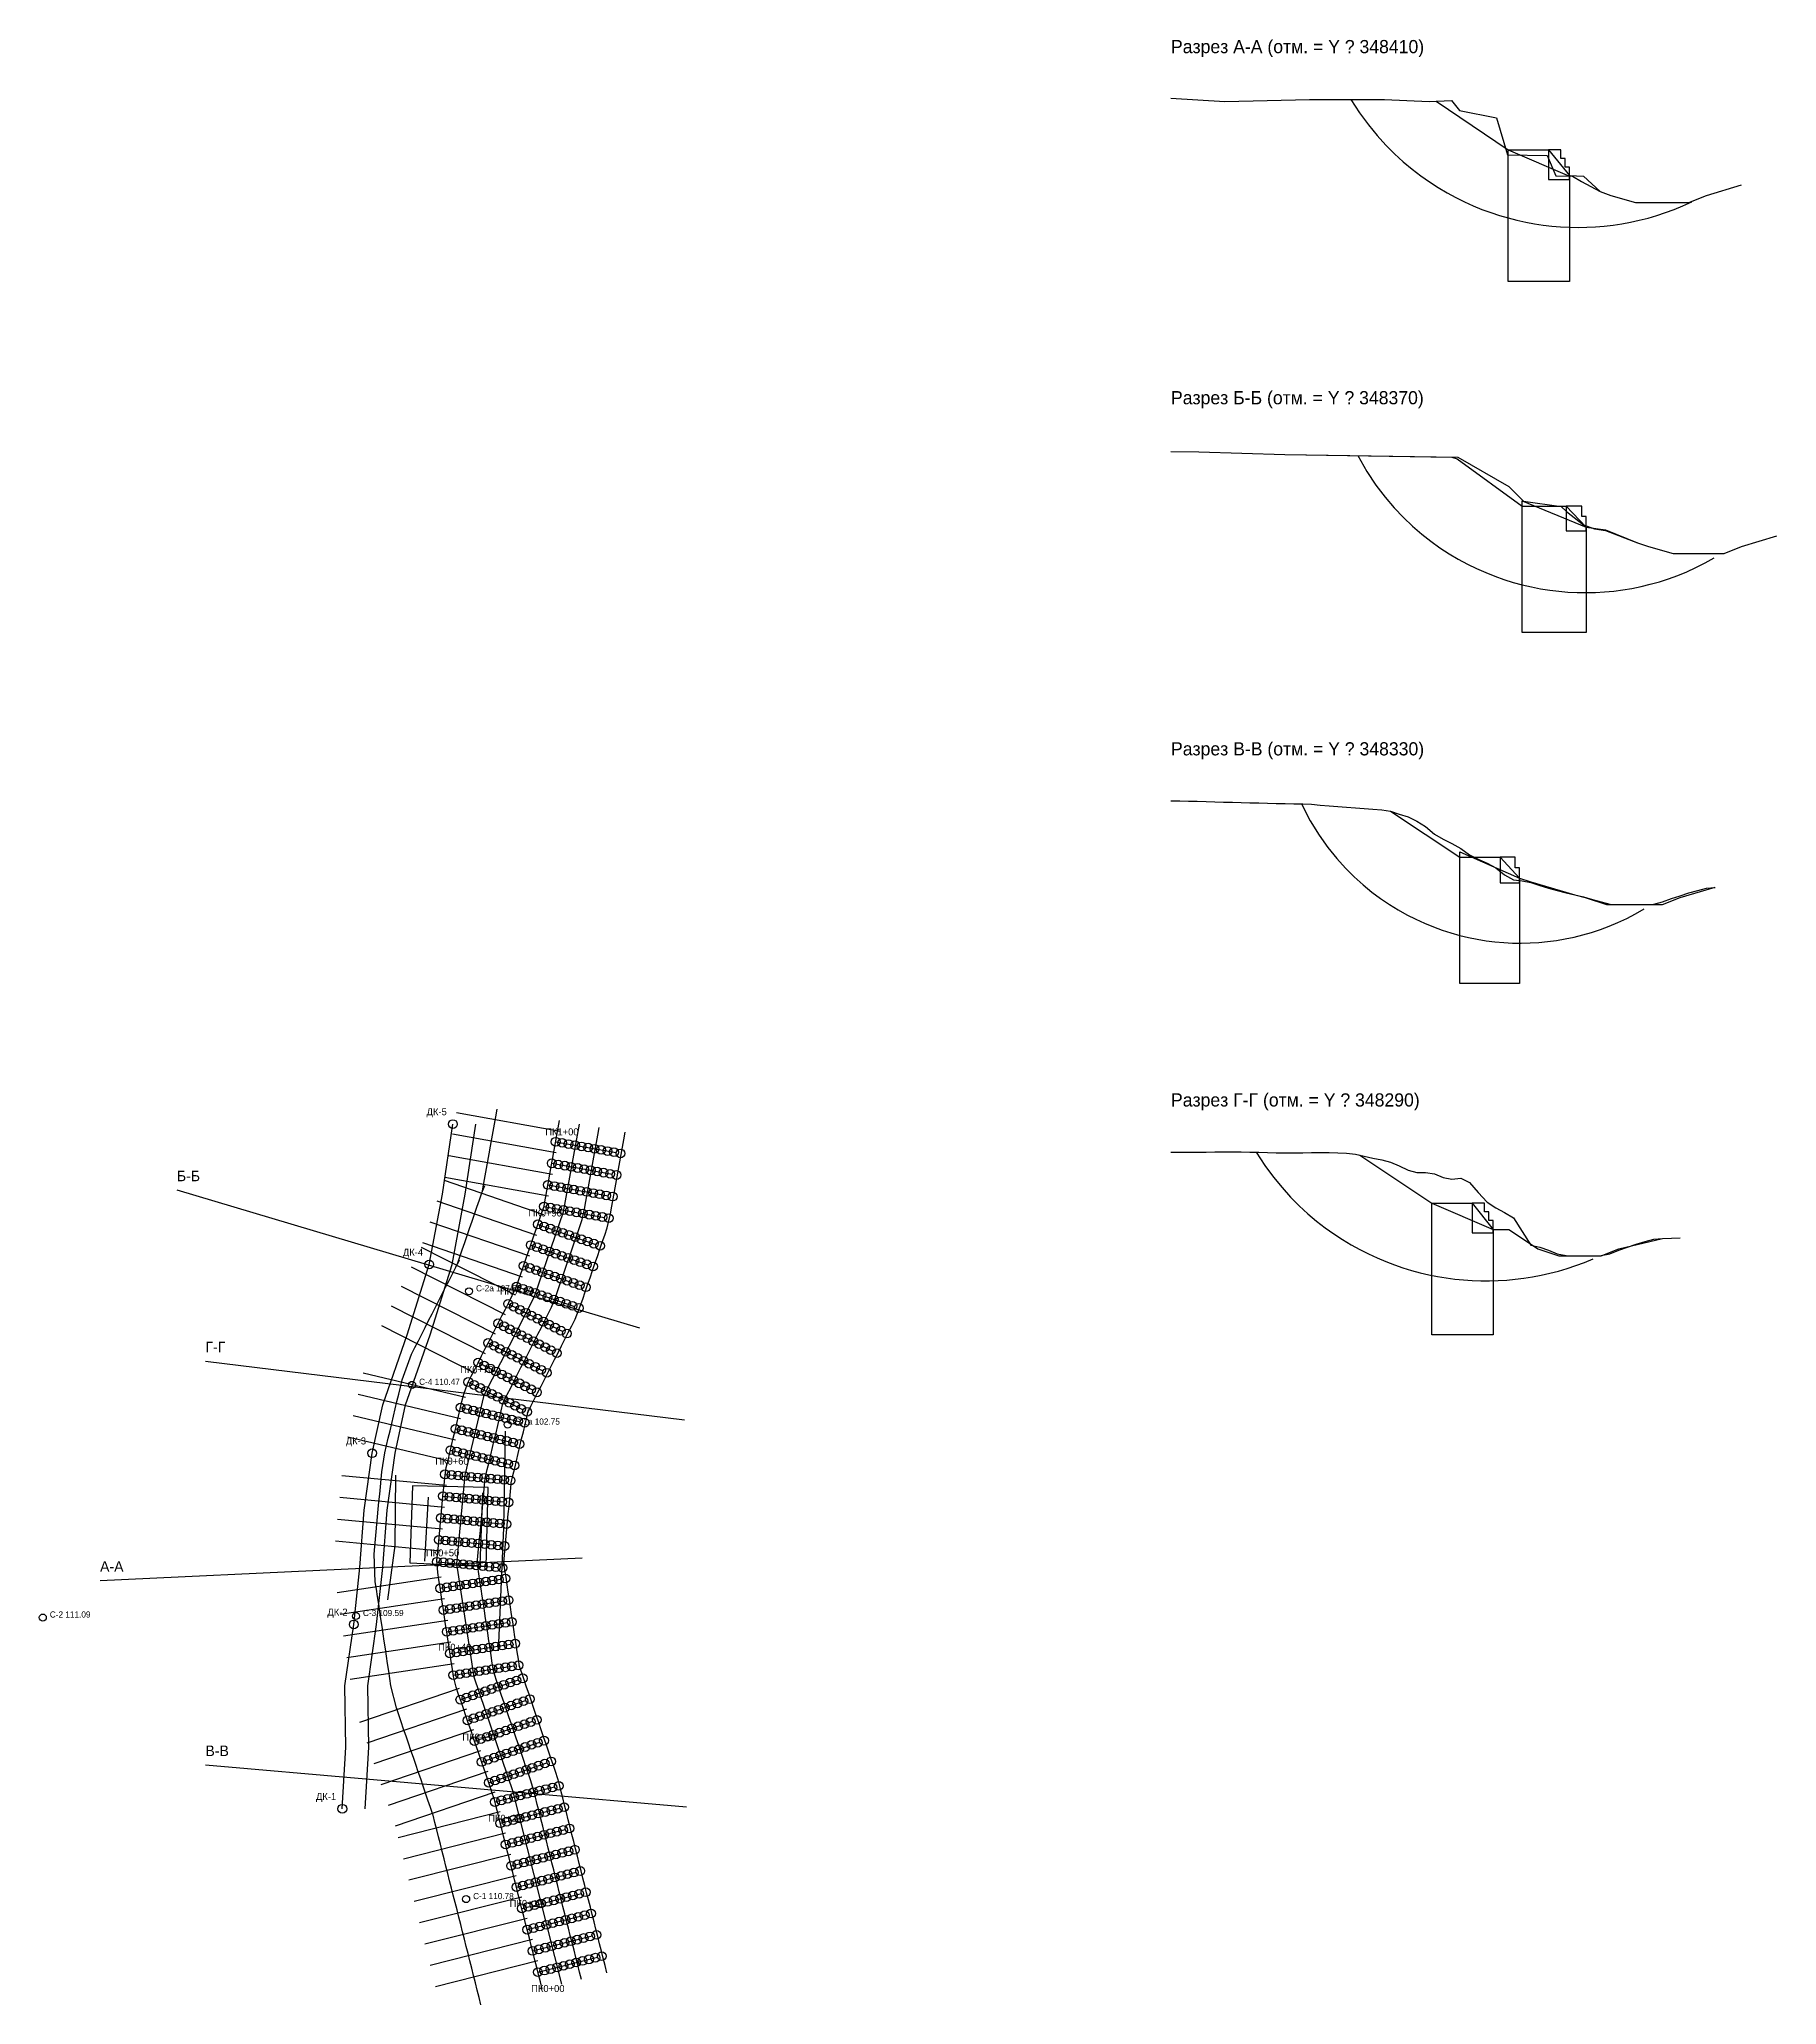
# Model space of a CAD drawing. Extents: x 4334121 to 4334319, y 348304 to 348528.
import ezdxf

# ---------------------------------------------------------------- set-up
doc = ezdxf.new("R2010")
doc.units = 0
for name, color, linetype in [('ИЗ_БЕРМА', 42, 'CONTINUOUS'), ('ИЗ_ГАБИОНЫ', 9, 'CONTINUOUS'), ('ИЗ_ГДС', 4, 'CONTINUOUS'), ('ИЗ_ГЦК_РЕБРА', 8, 'CONTINUOUS'), ('ИЗ_ДЕМОНТАЖ', 1, 'CONTINUOUS'), ('ИЗ_ДРЕНАЖ_Д1', 5, 'CONTINUOUS'), ('ИЗ_ЛОТОК', 150, 'CONTINUOUS'), ('ИЗ_ОСЬ_БЕРМЫ', 30, 'CONTINUOUS'), ('ИЗ_ОТКОС_СРЕЗКИ', 3, 'CONTINUOUS'), ('ИЗ_ПИКЕТАЖ', 7, 'CONTINUOUS'), ('ИЗ_РАЗРЕЗЫ', 1, 'CONTINUOUS'), ('ИЗ_СКВАЖИНЫ', 7, 'CONTINUOUS'), ('ПРОФИЛЬ_ГЦК', 8, 'CONTINUOUS'), ('ПРОФИЛЬ_ПРОЕКТ', 2, 'CONTINUOUS'), ('ПРОФИЛЬ_СКОЛЬЖЕНИЕ', 1, 'CONTINUOUS'), ('ПРОФИЛЬ_СУЩ', 7, 'CONTINUOUS'), ('ПРОФИЛЬ_ТЕКСТ', 7, 'CONTINUOUS')]:
    doc.layers.add(name, color=color, linetype=linetype)

msp = doc.modelspace()

# ---------------------------------------------------------------- linework, layer by layer
at = {"layer": 'ИЗ_БЕРМА'}
for points in [[(4334178.37, 348305.437), (4334178.16, 348306.268), (4334177.951, 348307.099), (4334177.741, 348307.93), (4334177.531, 348308.76), (4334177.322, 348309.591), (4334177.112, 348310.422), (4334176.903, 348311.253), (4334176.693, 348312.083), (4334176.483, 348312.914), (4334176.274, 348313.745), (4334176.064, 348314.576), (4334175.854, 348315.406), (4334175.645, 348316.237), (4334175.435, 348317.068), (4334175.226, 348317.899), (4334175.016, 348318.729), (4334174.806, 348319.56), (4334174.597, 348320.391), (4334174.387, 348321.222), (4334174.178, 348322.052), (4334173.968, 348322.883), (4334173.758, 348323.714), (4334173.549, 348324.545), (4334173.339, 348325.375), (4334173.129, 348326.206), (4334172.92, 348327.037), (4334172.723, 348327.675), (4334172.446, 348328.485), (4334172.169, 348329.296), (4334171.892, 348330.107), (4334171.615, 348330.918), (4334171.338, 348331.728), (4334171.061, 348332.539), (4334170.784, 348333.35), (4334170.507, 348334.161), (4334170.23, 348334.971), (4334169.953, 348335.782), (4334169.676, 348336.593), (4334169.398, 348337.404), (4334169.121, 348338.214), (4334168.844, 348339.025), (4334168.567, 348339.836), (4334168.264, 348341.065), (4334168.137, 348341.913), (4334168.009, 348342.76), (4334167.881, 348343.607), (4334167.754, 348344.454), (4334167.626, 348345.302), (4334167.499, 348346.149), (4334167.371, 348346.996), (4334167.244, 348347.843), (4334167.116, 348348.691), (4334166.988, 348349.538), (4334166.861, 348350.385), (4334166.733, 348351.232), (4334166.606, 348352.08), (4334166.478, 348352.927), (4334166.384, 348354.333), (4334166.464, 348355.186), (4334166.544, 348356.039), (4334166.624, 348356.892), (4334166.704, 348357.745), (4334166.784, 348358.598), (4334166.863, 348359.451), (4334166.943, 348360.304), (4334167.023, 348361.157), (4334167.103, 348362.01), (4334167.183, 348362.863), (4334167.263, 348363.716), (4334167.445, 348364.878), (4334167.643, 348365.712), (4334167.841, 348366.545), (4334168.039, 348367.379), (4334168.237, 348368.212), (4334168.435, 348369.046), (4334168.633, 348369.88), (4334168.831, 348370.713), (4334169.029, 348371.547), (4334169.227, 348372.38), (4334169.425, 348373.214), (4334169.905, 348374.523), (4334170.293, 348375.287), (4334170.681, 348376.051), (4334171.07, 348376.815), (4334171.458, 348377.579), (4334171.846, 348378.342), (4334172.234, 348379.106), (4334172.622, 348379.87), (4334173.011, 348380.634), (4334173.399, 348381.398), (4334173.787, 348382.161), (4334174.175, 348382.925), (4334174.564, 348383.689), (4334174.952, 348384.453), (4334175.34, 348385.216), (4334175.519, 348385.722), (4334175.798, 348386.532), (4334176.077, 348387.343), (4334176.356, 348388.153), (4334176.634, 348388.963), (4334176.913, 348389.773), (4334177.192, 348390.583), (4334177.471, 348391.393), (4334177.749, 348392.204), (4334178.028, 348393.014), (4334178.307, 348393.824), (4334178.586, 348394.634), (4334178.667, 348395.132), (4334178.819, 348395.975), (4334178.97, 348396.818), (4334179.122, 348397.662), (4334179.274, 348398.505), (4334179.426, 348399.348), (4334179.577, 348400.191), (4334179.729, 348401.034), (4334179.881, 348401.878), (4334180.033, 348402.721), (4334180.185, 348403.564), (4334180.336, 348404.407)], [(4334182.83, 348306.563), (4334182.62, 348307.393), (4334182.411, 348308.224), (4334182.201, 348309.055), (4334181.992, 348309.886), (4334181.782, 348310.716), (4334181.572, 348311.547), (4334181.363, 348312.378), (4334181.153, 348313.209), (4334180.944, 348314.039), (4334180.734, 348314.87), (4334180.524, 348315.701), (4334180.315, 348316.532), (4334180.105, 348317.363), (4334179.895, 348318.193), (4334179.686, 348319.024), (4334179.476, 348319.855), (4334179.267, 348320.686), (4334179.057, 348321.516), (4334178.847, 348322.347), (4334178.638, 348323.178), (4334178.428, 348324.009), (4334178.219, 348324.839), (4334178.009, 348325.67), (4334177.799, 348326.501), (4334177.59, 348327.332), (4334177.38, 348328.162), (4334177.076, 348329.162), (4334176.799, 348329.973), (4334176.522, 348330.784), (4334176.245, 348331.594), (4334175.968, 348332.405), (4334175.691, 348333.216), (4334175.414, 348334.027), (4334175.137, 348334.837), (4334174.86, 348335.648), (4334174.583, 348336.459), (4334174.305, 348337.27), (4334174.028, 348338.08), (4334173.751, 348338.891), (4334173.474, 348339.702), (4334173.197, 348340.513), (4334172.92, 348341.323), (4334172.813, 348341.75), (4334172.685, 348342.598), (4334172.558, 348343.445), (4334172.43, 348344.292), (4334172.303, 348345.139), (4334172.175, 348345.987), (4334172.047, 348346.834), (4334171.92, 348347.681), (4334171.792, 348348.528), (4334171.665, 348349.376), (4334171.537, 348350.223), (4334171.409, 348351.07), (4334171.282, 348351.917), (4334171.154, 348352.765), (4334171.027, 348353.612), (4334170.964, 348353.903), (4334171.044, 348354.756), (4334171.124, 348355.609), (4334171.203, 348356.462), (4334171.283, 348357.315), (4334171.363, 348358.169), (4334171.443, 348359.022), (4334171.523, 348359.875), (4334171.603, 348360.728), (4334171.683, 348361.581), (4334171.763, 348362.434), (4334171.843, 348363.287), (4334171.92, 348363.815), (4334172.118, 348364.649), (4334172.316, 348365.482), (4334172.514, 348366.316), (4334172.712, 348367.149), (4334172.91, 348367.983), (4334173.108, 348368.817), (4334173.306, 348369.65), (4334173.504, 348370.484), (4334173.702, 348371.317), (4334173.9, 348372.151), (4334174.006, 348372.439), (4334174.394, 348373.203), (4334174.782, 348373.967), (4334175.17, 348374.73), (4334175.558, 348375.494), (4334175.947, 348376.258), (4334176.335, 348377.022), (4334176.723, 348377.786), (4334177.111, 348378.549), (4334177.5, 348379.313), (4334177.888, 348380.077), (4334178.276, 348380.841), (4334178.664, 348381.605), (4334179.052, 348382.368), (4334179.441, 348383.132), (4334179.869, 348384.226), (4334180.148, 348385.036), (4334180.426, 348385.846), (4334180.705, 348386.656), (4334180.984, 348387.466), (4334181.263, 348388.276), (4334181.542, 348389.087), (4334181.82, 348389.897), (4334182.099, 348390.707), (4334182.378, 348391.517), (4334182.657, 348392.327), (4334182.936, 348393.137), (4334183.194, 348394.317), (4334183.346, 348395.16), (4334183.498, 348396.003), (4334183.649, 348396.847), (4334183.801, 348397.69), (4334183.953, 348398.533), (4334184.105, 348399.376), (4334184.256, 348400.22), (4334184.408, 348401.063), (4334184.56, 348401.906), (4334184.712, 348402.749), (4334184.864, 348403.593)]]:
    msp.add_lwpolyline(points, dxfattribs=at)
at = {"layer": 'ИЗ_ГАБИОНЫ'}
for points in [[(4334293, 348511.6), (4334295.4, 348511.6), (4334295.4, 348513), (4334294.9, 348513), (4334294.9, 348514), (4334294.4, 348514), (4334294.4, 348515), (4334293, 348515)], [(4334295, 348471.6), (4334297.3, 348471.6), (4334297.3, 348473.2), (4334296.8, 348473.2), (4334296.8, 348474.4), (4334295, 348474.4)], [(4334287.5, 348431.5), (4334289.7, 348431.5), (4334289.7, 348433.2), (4334289.2, 348433.2), (4334289.2, 348434.4), (4334287.5, 348434.4)], [(4334284.3, 348391.6), (4334286.7, 348391.6), (4334286.7, 348393), (4334286.2, 348393), (4334286.2, 348394), (4334285.7, 348394), (4334285.7, 348395), (4334284.3, 348395)]]:
    msp.add_lwpolyline(points, close=True, dxfattribs=at)
msp.add_lwpolyline([(4334185.739, 348307.297), (4334185.529, 348308.127), (4334185.32, 348308.958), (4334185.11, 348309.789), (4334184.9, 348310.62), (4334184.691, 348311.45), (4334184.481, 348312.281), (4334184.272, 348313.112), (4334184.062, 348313.943), (4334183.852, 348314.773), (4334183.643, 348315.604), (4334183.433, 348316.435), (4334183.224, 348317.266), (4334183.014, 348318.096), (4334182.804, 348318.927), (4334182.595, 348319.758), (4334182.385, 348320.589), (4334182.175, 348321.419), (4334181.966, 348322.25), (4334181.756, 348323.081), (4334181.547, 348323.912), (4334181.337, 348324.743), (4334181.127, 348325.573), (4334180.918, 348326.404), (4334180.708, 348327.235), (4334180.499, 348328.066), (4334180.289, 348328.896), (4334179.915, 348330.132), (4334179.638, 348330.943), (4334179.361, 348331.754), (4334179.084, 348332.565), (4334178.807, 348333.375), (4334178.53, 348334.186), (4334178.253, 348334.997), (4334177.976, 348335.808), (4334177.698, 348336.618), (4334177.421, 348337.429), (4334177.144, 348338.24), (4334176.867, 348339.051), (4334176.59, 348339.861), (4334176.313, 348340.672), (4334176.036, 348341.483), (4334175.759, 348342.294), (4334175.779, 348342.197), (4334175.652, 348343.044), (4334175.524, 348343.892), (4334175.397, 348344.739), (4334175.269, 348345.586), (4334175.142, 348346.433), (4334175.014, 348347.281), (4334174.886, 348348.128), (4334174.759, 348348.975), (4334174.631, 348349.822), (4334174.504, 348350.67), (4334174.376, 348351.517), (4334174.248, 348352.364), (4334174.121, 348353.211), (4334173.993, 348354.059), (4334173.95, 348353.623), (4334174.03, 348354.476), (4334174.11, 348355.329), (4334174.19, 348356.182), (4334174.27, 348357.035), (4334174.35, 348357.889), (4334174.43, 348358.742), (4334174.51, 348359.595), (4334174.59, 348360.448), (4334174.67, 348361.301), (4334174.75, 348362.154), (4334174.83, 348363.007), (4334174.839, 348363.122), (4334175.037, 348363.955), (4334175.235, 348364.789), (4334175.433, 348365.623), (4334175.631, 348366.456), (4334175.829, 348367.29), (4334176.027, 348368.123), (4334176.225, 348368.957), (4334176.423, 348369.791), (4334176.621, 348370.624), (4334176.819, 348371.458), (4334176.68, 348371.08), (4334177.068, 348371.844), (4334177.456, 348372.607), (4334177.845, 348373.371), (4334178.233, 348374.135), (4334178.621, 348374.899), (4334179.009, 348375.663), (4334179.397, 348376.426), (4334179.786, 348377.19), (4334180.174, 348377.954), (4334180.562, 348378.718), (4334180.95, 348379.481), (4334181.339, 348380.245), (4334181.727, 348381.009), (4334182.115, 348381.773), (4334182.706, 348383.249), (4334182.984, 348384.06), (4334183.263, 348384.87), (4334183.542, 348385.68), (4334183.821, 348386.49), (4334184.1, 348387.3), (4334184.378, 348388.11), (4334184.657, 348388.921), (4334184.936, 348389.731), (4334185.215, 348390.541), (4334185.493, 348391.351), (4334185.772, 348392.161), (4334186.147, 348393.785), (4334186.298, 348394.629), (4334186.45, 348395.472), (4334186.602, 348396.315), (4334186.754, 348397.158), (4334186.905, 348398.002), (4334187.057, 348398.845), (4334187.209, 348399.688), (4334187.361, 348400.531), (4334187.513, 348401.375), (4334187.664, 348402.218), (4334187.816, 348403.061)], dxfattribs=at)
at = {"layer": 'ИЗ_ГДС'}
for p, q in [((4334180.418, 348403.165), (4334168.607, 348405.291)), ((4334179.975, 348400.705), (4334168.165, 348402.831)), ((4334179.532, 348398.244), (4334167.722, 348400.37)), ((4334178.568, 348393.66), (4334167.221, 348397.565)), ((4334179.089, 348395.784), (4334167.279, 348397.91)), ((4334177.755, 348391.296), (4334166.408, 348395.201)), ((4334176.941, 348388.932), (4334165.594, 348392.837)), ((4334175.315, 348384.505), (4334164.618, 348389.943)), ((4334176.128, 348386.568), (4334164.781, 348390.473)), ((4334174.182, 348382.277), (4334163.485, 348387.714)), ((4334173.049, 348380.048), (4334162.352, 348385.485)), ((4334171.917, 348377.819), (4334161.219, 348383.257)), ((4334170.784, 348375.591), (4334160.086, 348381.028)), ((4334169.649, 348372.859), (4334157.973, 348375.632)), ((4334169.071, 348370.427), (4334157.396, 348373.2)), ((4334168.493, 348367.995), (4334156.818, 348370.768)), ((4334167.915, 348365.562), (4334156.24, 348368.335)), ((4334167.481, 348362.823), (4334155.533, 348363.943)), ((4334167.248, 348360.334), (4334155.3, 348361.454)), ((4334167.014, 348357.845), (4334155.067, 348358.965)), ((4334166.781, 348355.356), (4334154.833, 348356.476)), ((4334166.862, 348352.391), (4334154.996, 348350.604)), ((4334167.234, 348349.919), (4334155.368, 348348.132)), ((4334167.607, 348347.447), (4334155.74, 348345.66)), ((4334167.979, 348344.975), (4334156.113, 348343.188)), ((4334168.351, 348342.502), (4334156.485, 348340.715)), ((4334168.927, 348339.71), (4334157.572, 348335.83)), ((4334169.736, 348337.345), (4334158.381, 348333.464)), ((4334170.544, 348334.979), (4334159.189, 348331.098)), ((4334171.353, 348332.613), (4334159.997, 348328.733)), ((4334172.161, 348330.248), (4334160.806, 348326.367)), ((4334172.97, 348327.882), (4334161.614, 348324.001)), ((4334173.584, 348325.63), (4334161.949, 348322.694)), ((4334174.196, 348323.206), (4334162.561, 348320.27)), ((4334174.807, 348320.782), (4334163.172, 348317.846)), ((4334175.419, 348318.358), (4334163.784, 348315.422)), ((4334176.031, 348315.934), (4334164.395, 348312.998)), ((4334176.642, 348313.51), (4334165.007, 348310.574)), ((4334177.254, 348311.086), (4334165.619, 348308.15)), ((4334177.866, 348308.662), (4334166.23, 348305.726))]:
    msp.add_line(p, q, dxfattribs=at)
at = {"layer": 'ИЗ_ГЦК_РЕБРА'}
for p, q in [((4334179.901, 348401.988), (4334186.79, 348400.748)), ((4334179.458, 348399.528), (4334186.347, 348398.288)), ((4334179.015, 348397.067), (4334185.904, 348395.827)), ((4334178.572, 348394.607), (4334185.462, 348393.367)), ((4334177.878, 348392.576), (4334184.497, 348390.298)), ((4334177.064, 348390.212), (4334183.683, 348387.934)), ((4334176.251, 348387.848), (4334182.87, 348385.57)), ((4334175.437, 348385.484), (4334182.056, 348383.206)), ((4334174.481, 348383.527), (4334180.721, 348380.355)), ((4334173.348, 348381.298), (4334179.589, 348378.127)), ((4334172.216, 348379.07), (4334178.456, 348375.898)), ((4334171.083, 348376.841), (4334177.323, 348373.669)), ((4334169.95, 348374.612), (4334176.19, 348371.441)), ((4334169.068, 348371.712), (4334175.878, 348370.095)), ((4334168.49, 348369.28), (4334175.301, 348367.662)), ((4334167.912, 348366.848), (4334174.723, 348365.23)), ((4334167.299, 348364.096), (4334174.268, 348363.443)), ((4334167.066, 348361.607), (4334174.035, 348360.953)), ((4334166.832, 348359.118), (4334173.802, 348358.464)), ((4334166.599, 348356.629), (4334173.568, 348355.975)), ((4334166.366, 348354.14), (4334173.335, 348353.486)), ((4334166.752, 348351.11), (4334173.674, 348352.153)), ((4334167.124, 348348.638), (4334174.046, 348349.68)), ((4334167.496, 348346.166), (4334174.418, 348347.208)), ((4334167.868, 348343.694), (4334174.79, 348344.736)), ((4334168.241, 348341.222), (4334175.163, 348342.264)), ((4334169.048, 348338.43), (4334175.671, 348340.694)), ((4334169.856, 348336.065), (4334176.48, 348338.328)), ((4334170.665, 348333.699), (4334177.288, 348335.963)), ((4334171.473, 348331.333), (4334178.097, 348333.597)), ((4334172.282, 348328.968), (4334178.905, 348331.232)), ((4334172.988, 348326.769), (4334179.775, 348328.481)), ((4334173.599, 348324.345), (4334180.386, 348326.057)), ((4334174.211, 348321.921), (4334180.998, 348323.633)), ((4334174.822, 348319.497), (4334181.61, 348321.209)), ((4334175.434, 348317.073), (4334182.221, 348318.785)), ((4334176.046, 348314.649), (4334182.833, 348316.361)), ((4334176.657, 348312.225), (4334183.445, 348313.937)), ((4334177.269, 348309.801), (4334184.056, 348311.513)), ((4334177.881, 348307.377), (4334184.668, 348309.089))]:
    msp.add_line(p, q, dxfattribs=at)
for centre in [(4334179.901, 348401.988), (4334180.639, 348401.855), (4334181.377, 348401.722), (4334182.115, 348401.589), (4334182.853, 348401.457), (4334183.592, 348401.324), (4334184.33, 348401.191), (4334185.068, 348401.058), (4334185.806, 348400.925), (4334186.544, 348400.792), (4334187.282, 348400.659), (4334179.458, 348399.528), (4334180.196, 348399.395), (4334180.934, 348399.262), (4334181.672, 348399.129), (4334182.411, 348398.996), (4334183.149, 348398.863), (4334183.887, 348398.73), (4334184.625, 348398.598), (4334185.363, 348398.465), (4334179.015, 348397.067), (4334179.753, 348396.934), (4334180.491, 348396.801), (4334181.23, 348396.669), (4334181.968, 348396.536), (4334182.706, 348396.403), (4334183.444, 348396.27), (4334184.182, 348396.137), (4334186.101, 348398.332), (4334186.839, 348398.199), (4334178.572, 348394.607), (4334179.31, 348394.474), (4334180.049, 348394.341), (4334180.787, 348394.208), (4334181.525, 348394.075), (4334182.263, 348393.942), (4334184.92, 348396.004), (4334185.658, 348395.871), (4334186.396, 348395.738), (4334177.878, 348392.576), (4334178.587, 348392.332), (4334179.296, 348392.088), (4334180.005, 348391.844), (4334183.001, 348393.809), (4334183.739, 348393.677), (4334184.477, 348393.544), (4334185.215, 348393.411), (4334185.954, 348393.278), (4334177.064, 348390.212), (4334177.773, 348389.968), (4334178.482, 348389.724), (4334179.192, 348389.48), (4334180.714, 348391.6), (4334181.423, 348391.356), (4334182.133, 348391.112), (4334182.842, 348390.868), (4334183.551, 348390.624), (4334184.26, 348390.379), (4334184.969, 348390.135), (4334176.251, 348387.848), (4334176.96, 348387.604), (4334177.669, 348387.36), (4334179.901, 348389.236), (4334180.61, 348388.992), (4334181.319, 348388.748), (4334182.028, 348388.504), (4334182.738, 348388.26), (4334183.447, 348388.016), (4334184.156, 348387.771), (4334175.437, 348385.484), (4334176.146, 348385.24), (4334176.856, 348384.996), (4334178.378, 348387.116), (4334179.087, 348386.872), (4334179.797, 348386.628), (4334180.506, 348386.384), (4334181.215, 348386.14), (4334181.924, 348385.896), (4334182.633, 348385.652), (4334183.342, 348385.408), (4334174.481, 348383.527), (4334175.15, 348383.187), (4334175.818, 348382.847), (4334177.565, 348384.752), (4334178.274, 348384.508), (4334178.983, 348384.264), (4334179.692, 348384.02), (4334180.401, 348383.776), (4334181.111, 348383.532), (4334181.82, 348383.288), (4334182.529, 348383.044), (4334173.348, 348381.298), (4334174.017, 348380.958), (4334174.686, 348380.619), (4334176.487, 348382.507), (4334177.156, 348382.168), (4334177.824, 348381.828), (4334178.493, 348381.488), (4334179.161, 348381.148), (4334179.83, 348380.808), (4334180.499, 348380.468), (4334172.216, 348379.07), (4334172.884, 348378.73), (4334173.553, 348378.39), (4334175.354, 348380.279), (4334176.023, 348379.939), (4334176.691, 348379.599), (4334177.36, 348379.259), (4334178.029, 348378.919), (4334178.697, 348378.58), (4334179.366, 348378.24), (4334181.167, 348380.129), (4334171.083, 348376.841), (4334171.751, 348376.501), (4334172.42, 348376.161), (4334174.221, 348378.05), (4334174.89, 348377.71), (4334175.559, 348377.371), (4334176.227, 348377.031), (4334176.896, 348376.691), (4334177.564, 348376.351), (4334178.233, 348376.011), (4334180.034, 348377.9), (4334169.95, 348374.612), (4334170.619, 348374.273), (4334171.287, 348373.933), (4334173.089, 348375.822), (4334173.757, 348375.482), (4334174.426, 348375.142), (4334175.094, 348374.802), (4334175.763, 348374.462), (4334176.432, 348374.122), (4334177.1, 348373.783), (4334178.902, 348375.671), (4334169.068, 348371.712), (4334169.798, 348371.539), (4334171.956, 348373.593), (4334172.624, 348373.253), (4334173.293, 348372.913), (4334173.962, 348372.573), (4334174.63, 348372.234), (4334175.299, 348371.894), (4334175.967, 348371.554), (4334177.769, 348373.443), (4334168.49, 348369.28), (4334170.527, 348371.366), (4334171.257, 348371.192), (4334171.987, 348371.019), (4334172.716, 348370.846), (4334173.446, 348370.672), (4334174.176, 348370.499), (4334174.905, 348370.326), (4334175.635, 348370.153), (4334176.365, 348369.979), (4334176.636, 348371.214), (4334169.22, 348369.107), (4334169.95, 348368.933), (4334170.679, 348368.76), (4334171.409, 348368.587), (4334172.139, 348368.413), (4334172.868, 348368.24), (4334173.598, 348368.067), (4334174.328, 348367.894), (4334175.057, 348367.72), (4334175.787, 348367.547), (4334167.912, 348366.848), (4334168.642, 348366.674), (4334169.372, 348366.501), (4334170.102, 348366.328), (4334170.831, 348366.154), (4334171.561, 348365.981), (4334172.291, 348365.808), (4334173.02, 348365.635), (4334173.75, 348365.461), (4334174.48, 348365.288), (4334175.209, 348365.115), (4334167.299, 348364.096), (4334168.046, 348364.026), (4334168.792, 348363.956), (4334169.539, 348363.886), (4334170.286, 348363.816), (4334171.033, 348363.746), (4334171.779, 348363.676), (4334172.526, 348363.606), (4334173.273, 348363.536), (4334174.019, 348363.466), (4334174.766, 348363.396), (4334167.066, 348361.607), (4334167.812, 348361.537), (4334168.559, 348361.467), (4334169.306, 348361.397), (4334170.052, 348361.327), (4334170.799, 348361.257), (4334171.546, 348361.187), (4334172.293, 348361.117), (4334173.039, 348361.047), (4334173.786, 348360.977), (4334174.533, 348360.907), (4334166.832, 348359.118), (4334167.579, 348359.048), (4334168.326, 348358.978), (4334169.072, 348358.908), (4334169.819, 348358.838), (4334170.566, 348358.768), (4334171.313, 348358.698), (4334172.059, 348358.628), (4334172.806, 348358.558), (4334173.553, 348358.488), (4334174.299, 348358.418), (4334166.599, 348356.629), (4334167.346, 348356.559), (4334168.092, 348356.489), (4334168.839, 348356.419), (4334169.586, 348356.349), (4334170.333, 348356.279), (4334171.079, 348356.209), (4334171.826, 348356.139), (4334172.573, 348356.069), (4334173.319, 348355.999), (4334174.066, 348355.929), (4334166.366, 348354.14), (4334167.112, 348354.07), (4334167.859, 348354), (4334168.606, 348353.93), (4334169.352, 348353.86), (4334170.099, 348353.79), (4334170.846, 348353.72), (4334171.593, 348353.65), (4334172.339, 348353.58), (4334168.977, 348351.445), (4334169.718, 348351.557), (4334170.46, 348351.669), (4334171.201, 348351.78), (4334171.943, 348351.892), (4334172.685, 348352.004), (4334173.086, 348353.51), (4334173.426, 348352.115), (4334173.833, 348353.44), (4334174.168, 348352.227), (4334166.752, 348351.11), (4334167.493, 348351.222), (4334168.235, 348351.334), (4334170.832, 348349.196), (4334171.574, 348349.308), (4334172.315, 348349.42), (4334173.057, 348349.532), (4334173.799, 348349.643), (4334174.54, 348349.755), (4334167.124, 348348.638), (4334167.866, 348348.75), (4334168.607, 348348.861), (4334169.349, 348348.973), (4334170.09, 348349.085), (4334172.688, 348346.948), (4334173.429, 348347.059), (4334174.171, 348347.171), (4334174.913, 348347.283), (4334167.496, 348346.166), (4334168.238, 348346.278), (4334168.979, 348346.389), (4334169.721, 348346.501), (4334170.463, 348346.613), (4334171.204, 348346.724), (4334171.946, 348346.836), (4334174.543, 348344.699), (4334175.285, 348344.811), (4334167.868, 348343.694), (4334168.61, 348343.805), (4334169.352, 348343.917), (4334170.093, 348344.029), (4334170.835, 348344.141), (4334171.577, 348344.252), (4334172.318, 348344.364), (4334173.06, 348344.476), (4334173.802, 348344.587), (4334168.241, 348341.222), (4334168.982, 348341.333), (4334169.724, 348341.445), (4334170.466, 348341.557), (4334171.207, 348341.668), (4334171.949, 348341.78), (4334172.691, 348341.892), (4334173.432, 348342.003), (4334174.174, 348342.115), (4334174.725, 348340.371), (4334174.915, 348342.227), (4334175.435, 348340.613), (4334175.657, 348342.338), (4334176.145, 348340.856), (4334169.048, 348338.43), (4334169.757, 348338.673), (4334170.467, 348338.915), (4334171.177, 348339.158), (4334171.886, 348339.401), (4334172.596, 348339.643), (4334173.306, 348339.886), (4334174.015, 348340.128), (4334175.534, 348338.005), (4334176.243, 348338.248), (4334176.953, 348338.49), (4334169.856, 348336.065), (4334170.566, 348336.307), (4334171.275, 348336.55), (4334171.985, 348336.792), (4334172.695, 348337.035), (4334173.405, 348337.277), (4334174.114, 348337.52), (4334174.824, 348337.763), (4334177.052, 348335.882), (4334177.762, 348336.125), (4334170.665, 348333.699), (4334171.374, 348333.942), (4334172.084, 348334.184), (4334172.794, 348334.427), (4334173.503, 348334.669), (4334174.213, 348334.912), (4334174.923, 348335.154), (4334175.632, 348335.397), (4334176.342, 348335.639), (4334177.86, 348333.516), (4334178.57, 348333.759), (4334171.473, 348331.333), (4334172.183, 348331.576), (4334172.892, 348331.819), (4334173.602, 348332.061), (4334174.312, 348332.304), (4334175.022, 348332.546), (4334175.731, 348332.789), (4334176.441, 348333.031), (4334177.151, 348333.274), (4334179.378, 348331.393), (4334172.282, 348328.968), (4334172.991, 348329.21), (4334173.701, 348329.453), (4334174.411, 348329.695), (4334175.12, 348329.938), (4334175.83, 348330.18), (4334176.54, 348330.423), (4334177.249, 348330.666), (4334177.959, 348330.908), (4334178.669, 348331.151), (4334172.988, 348326.769), (4334173.715, 348326.952), (4334174.442, 348327.136), (4334175.169, 348327.319), (4334175.896, 348327.503), (4334176.624, 348327.686), (4334177.351, 348327.87), (4334178.078, 348328.053), (4334178.805, 348328.237), (4334179.532, 348328.42), (4334180.26, 348328.604), (4334174.326, 348324.528), (4334175.054, 348324.712), (4334175.781, 348324.895), (4334176.508, 348325.079), (4334177.235, 348325.262), (4334177.962, 348325.446), (4334178.69, 348325.629), (4334179.417, 348325.813), (4334180.144, 348325.996), (4334180.871, 348326.18), (4334173.599, 348324.345), (4334175.665, 348322.288), (4334176.392, 348322.471), (4334177.12, 348322.655), (4334177.847, 348322.838), (4334178.574, 348323.022), (4334179.301, 348323.205), (4334180.028, 348323.389), (4334180.756, 348323.572), (4334181.483, 348323.756), (4334174.211, 348321.921), (4334174.938, 348322.104), (4334177.004, 348320.047), (4334177.731, 348320.231), (4334178.458, 348320.414), (4334179.186, 348320.598), (4334179.913, 348320.781), (4334180.64, 348320.965), (4334181.367, 348321.148), (4334182.094, 348321.332), (4334174.822, 348319.497), (4334175.55, 348319.68), (4334176.277, 348319.864), (4334178.343, 348317.807), (4334179.07, 348317.99), (4334179.797, 348318.174), (4334180.525, 348318.357), (4334181.252, 348318.541), (4334181.979, 348318.724), (4334182.706, 348318.908), (4334175.434, 348317.073), (4334176.161, 348317.256), (4334176.888, 348317.44), (4334177.616, 348317.623), (4334179.682, 348315.566), (4334180.409, 348315.75), (4334181.136, 348315.933), (4334181.863, 348316.117), (4334182.591, 348316.3), (4334183.318, 348316.483), (4334176.046, 348314.649), (4334176.773, 348314.832), (4334177.5, 348315.016), (4334178.227, 348315.199), (4334178.955, 348315.383), (4334181.021, 348313.326), (4334181.748, 348313.509), (4334182.475, 348313.692), (4334183.202, 348313.876), (4334183.929, 348314.059), (4334176.657, 348312.225), (4334177.385, 348312.408), (4334178.112, 348312.592), (4334178.839, 348312.775), (4334179.566, 348312.959), (4334180.293, 348313.142), (4334182.359, 348311.085), (4334183.087, 348311.268), (4334183.814, 348311.452), (4334184.541, 348311.635), (4334177.269, 348309.801), (4334177.996, 348309.984), (4334178.723, 348310.168), (4334179.451, 348310.351), (4334180.178, 348310.535), (4334180.905, 348310.718), (4334181.632, 348310.901), (4334183.698, 348308.844), (4334184.425, 348309.028), (4334185.153, 348309.211), (4334177.881, 348307.377), (4334178.608, 348307.56), (4334179.335, 348307.743), (4334180.062, 348307.927), (4334180.789, 348308.11), (4334181.517, 348308.294), (4334182.244, 348308.477), (4334182.971, 348308.661)]:
    msp.add_circle(centre, 0.5, dxfattribs=at)
at = {"layer": 'ИЗ_ДЕМОНТАЖ'}
for points in [[(4334173.4, 348344), (4334174, 348358), (4334174.2, 348369)], [(4334160.8, 348349.8), (4334161.6, 348356), (4334161.7, 348364)], [(4334165, 348354.2), (4334165.4, 348361.5)], [(4334171.3, 348353.8), (4334171.6, 348362)]]:
    msp.add_lwpolyline(points, dxfattribs=at)
msp.add_lwpolyline([(4334163.3, 348354), (4334172, 348353.6), (4334172.2, 348362.6), (4334163.6, 348362.8)], close=True, dxfattribs=at)
at = {"layer": 'ИЗ_ДРЕНАЖ_Д1'}
msp.add_lwpolyline([(4334155.6, 348326), (4334156, 348333), (4334155.9, 348340), (4334156.9, 348347), (4334157.6, 348353.5), (4334158.1, 348360), (4334159, 348366.5), (4334160.2, 348372), (4334163, 348380), (4334165.5, 348388), (4334167, 348396), (4334168.2, 348404)], dxfattribs=at)
for centre in [(4334168.2, 348404), (4334165.5, 348388), (4334159, 348366.5), (4334156.9, 348347), (4334155.6, 348326)]:
    msp.add_circle(centre, 0.5, dxfattribs=at)
at = {"layer": 'ИЗ_ЛОТОК'}
msp.add_lwpolyline([(4334158.2, 348326), (4334158.6, 348333), (4334158.5, 348340), (4334159.5, 348347), (4334160.2, 348353.5), (4334160.7, 348360), (4334161.6, 348366.5), (4334162.8, 348372), (4334165.6, 348380), (4334168.1, 348388), (4334169.6, 348396), (4334170.8, 348404)], dxfattribs=at)
at = {"layer": 'ИЗ_ОСЬ_БЕРМЫ'}
msp.add_lwpolyline([(4334180.6, 348306), (4334175.066, 348327.932), (4334170.6, 348341), (4334168.655, 348353.917), (4334169.6, 348364), (4334171.761, 348373.1), (4334177.479, 348384.348), (4334180.8, 348394), (4334182.6, 348404)], dxfattribs=at)
at = {"layer": 'ИЗ_ОТКОС_СРЕЗКИ'}
msp.add_lwpolyline([(4334171.389, 348303.676), (4334171.179, 348304.507), (4334170.969, 348305.337), (4334170.76, 348306.168), (4334170.55, 348306.999), (4334170.341, 348307.83), (4334170.131, 348308.66), (4334169.921, 348309.491), (4334169.712, 348310.322), (4334169.502, 348311.153), (4334169.293, 348311.983), (4334169.083, 348312.814), (4334168.873, 348313.645), (4334168.664, 348314.476), (4334168.454, 348315.306), (4334168.244, 348316.137), (4334168.035, 348316.968), (4334167.825, 348317.799), (4334167.616, 348318.629), (4334167.406, 348319.46), (4334167.196, 348320.291), (4334166.987, 348321.122), (4334166.777, 348321.952), (4334166.568, 348322.783), (4334166.358, 348323.614), (4334166.148, 348324.445), (4334165.939, 348325.275), (4334165.91, 348325.346), (4334165.633, 348326.157), (4334165.356, 348326.968), (4334165.079, 348327.778), (4334164.802, 348328.589), (4334164.525, 348329.4), (4334164.248, 348330.211), (4334163.971, 348331.021), (4334163.694, 348331.832), (4334163.417, 348332.643), (4334163.14, 348333.454), (4334162.862, 348334.264), (4334162.585, 348335.075), (4334162.308, 348335.886), (4334162.031, 348336.697), (4334161.754, 348337.507), (4334161.144, 348339.993), (4334161.017, 348340.841), (4334160.889, 348341.688), (4334160.762, 348342.535), (4334160.634, 348343.382), (4334160.507, 348344.23), (4334160.379, 348345.077), (4334160.251, 348345.924), (4334160.124, 348346.771), (4334159.996, 348347.619), (4334159.869, 348348.466), (4334159.741, 348349.313), (4334159.613, 348350.16), (4334159.486, 348351.007), (4334159.358, 348351.855), (4334159.215, 348355.005), (4334159.295, 348355.858), (4334159.375, 348356.711), (4334159.455, 348357.564), (4334159.535, 348358.417), (4334159.615, 348359.27), (4334159.695, 348360.123), (4334159.775, 348360.976), (4334159.855, 348361.829), (4334159.935, 348362.682), (4334160.015, 348363.535), (4334160.095, 348364.388), (4334160.439, 348366.542), (4334160.637, 348367.375), (4334160.835, 348368.209), (4334161.033, 348369.043), (4334161.231, 348369.876), (4334161.429, 348370.71), (4334161.627, 348371.543), (4334161.825, 348372.377), (4334162.023, 348373.211), (4334162.221, 348374.044), (4334162.419, 348374.878), (4334163.486, 348377.786), (4334163.875, 348378.55), (4334164.263, 348379.313), (4334164.651, 348380.077), (4334165.039, 348380.841), (4334165.427, 348381.605), (4334165.816, 348382.369), (4334166.204, 348383.132), (4334166.592, 348383.896), (4334166.98, 348384.66), (4334167.369, 348385.424), (4334167.757, 348386.188), (4334168.145, 348386.951), (4334168.533, 348387.715), (4334168.922, 348388.479), (4334168.711, 348388.065), (4334168.99, 348388.875), (4334169.269, 348389.685), (4334169.547, 348390.496), (4334169.826, 348391.306), (4334170.105, 348392.116), (4334170.384, 348392.926), (4334170.663, 348393.736), (4334170.941, 348394.546), (4334171.22, 348395.357), (4334171.499, 348396.167), (4334171.778, 348396.977), (4334171.581, 348396.407), (4334171.732, 348397.251), (4334171.884, 348398.094), (4334172.036, 348398.937), (4334172.188, 348399.78), (4334172.34, 348400.624), (4334172.491, 348401.467), (4334172.643, 348402.31), (4334172.795, 348403.153), (4334172.947, 348403.996), (4334173.098, 348404.84), (4334173.25, 348405.683)], dxfattribs=at)
at = {"layer": 'ИЗ_РАЗРЕЗЫ'}
for p, q in [((4334136.75, 348396.49), (4334189.458, 348380.777)), ((4334140, 348377), (4334194.59, 348370.297)), ((4334128, 348352), (4334182.939, 348354.591)), ((4334140, 348331), (4334194.791, 348326.206))]:
    msp.add_line(p, q, dxfattribs=at)
at = {"layer": 'ИЗ_СКВАЖИНЫ'}
for centre in [(4334170.03, 348384.95), (4334163.55, 348374.29), (4334174.43, 348369.76), (4334121.48, 348347.78), (4334157.15, 348347.95), (4334169.7, 348315.7)]:
    msp.add_circle(centre, 0.4, dxfattribs=at)
at = {"layer": 'ПРОФИЛЬ_ГЦК'}
for points in [[(4334288.4, 348515), (4334295.4, 348512), (4334295.4, 348500), (4334288.4, 348500)], [(4334290, 348475), (4334297.3, 348472), (4334297.3, 348460), (4334290, 348460)], [(4334282.9, 348435), (4334289.7, 348432), (4334289.7, 348420), (4334282.9, 348420)], [(4334279.7, 348395), (4334286.7, 348392), (4334286.7, 348380), (4334279.7, 348380)]]:
    msp.add_lwpolyline(points, close=True, dxfattribs=at)
at = {"layer": 'ПРОФИЛЬ_ПРОЕКТ'}
for points in [[(4334250, 348520.89), (4334256.14, 348520.51), (4334265.77, 348520.73), (4334274.32, 348520.71), (4334279.41, 348520.5), (4334280.2, 348520.55), (4334288.4, 348515), (4334293, 348515), (4334295.4, 348512.05), (4334297, 348512), (4334298.9, 348510.23), (4334300.1, 348509.8), (4334302.9, 348509), (4334309, 348509), (4334311, 348509.8), (4334315, 348511)], [(4334250, 348480.63), (4334253.16, 348480.6), (4334262.98, 348480.28), (4334282, 348479.98), (4334282.6, 348479.8), (4334290, 348474.4), (4334295, 348474.4), (4334297.3, 348472), (4334299.5, 348471.7), (4334303.16, 348470.2), (4334304.4, 348469.8), (4334307.2, 348469), (4334313, 348469), (4334315, 348469.8), (4334319, 348471)], [(4334250, 348440.83), (4334251, 348440.81), (4334252, 348440.79), (4334253, 348440.77), (4334254, 348440.74), (4334255, 348440.71), (4334256, 348440.69), (4334257, 348440.66), (4334258, 348440.63), (4334259, 348440.61), (4334260, 348440.58), (4334261, 348440.55), (4334262, 348440.53), (4334263, 348440.51), (4334264, 348440.5), (4334265, 348440.48), (4334266, 348440.46), (4334267, 348440.34), (4334268, 348440.27), (4334269, 348440.19), (4334270, 348440.1), (4334271, 348440.02), (4334272, 348439.94), (4334273, 348439.86), (4334274, 348439.78), (4334275, 348439.66), (4334282.9, 348434.4), (4334287.5, 348434.4), (4334289.7, 348432), (4334291, 348431.6), (4334296, 348430.1), (4334297.2, 348429.8), (4334299.6, 348429), (4334306, 348429), (4334308, 348429.8), (4334312, 348431)], [(4334250, 348400.78), (4334251, 348400.78), (4334252, 348400.79), (4334253, 348400.8), (4334254, 348400.8), (4334255, 348400.82), (4334256, 348400.83), (4334257, 348400.83), (4334258, 348400.83), (4334259, 348400.81), (4334260, 348400.79), (4334261, 348400.76), (4334262, 348400.73), (4334263, 348400.73), (4334264, 348400.74), (4334265, 348400.74), (4334266, 348400.75), (4334267, 348400.76), (4334268, 348400.75), (4334269, 348400.71), (4334270, 348400.67), (4334271, 348400.58), (4334271.5, 348400.47), (4334279.7, 348395), (4334284.3, 348395), (4334286.7, 348392), (4334288.5, 348392), (4334291.2, 348390.2), (4334291.8, 348389.8), (4334294.2, 348389), (4334299, 348389), (4334301, 348389.8), (4334306, 348390.95)]]:
    msp.add_lwpolyline(points, dxfattribs=at)
at = {"layer": 'ПРОФИЛЬ_СКОЛЬЖЕНИЕ'}
for points in [[(4334270.493, 348520.719), (4334271.488, 348519.187), (4334272.484, 348517.833), (4334273.479, 348516.621), (4334274.475, 348515.527), (4334275.471, 348514.532), (4334276.466, 348513.623), (4334277.462, 348512.792), (4334278.458, 348512.029), (4334279.453, 348511.328), (4334280.449, 348510.685), (4334281.444, 348510.096), (4334282.44, 348509.556), (4334283.436, 348509.063), (4334284.431, 348508.614), (4334285.427, 348508.207), (4334286.422, 348507.841), (4334287.418, 348507.513), (4334288.414, 348507.223), (4334289.409, 348506.97), (4334290.405, 348506.752), (4334291.4, 348506.569), (4334292.396, 348506.42), (4334293.392, 348506.304), (4334294.387, 348506.222), (4334295.383, 348506.173), (4334296.378, 348506.156), (4334297.374, 348506.172), (4334298.37, 348506.221), (4334299.365, 348506.303), (4334300.361, 348506.418), (4334301.356, 348506.567), (4334302.352, 348506.749), (4334303.348, 348506.967), (4334304.343, 348507.22), (4334305.339, 348507.509), (4334306.334, 348507.836), (4334307.33, 348508.202), (4334308.326, 348508.608), (4334309.321, 348509.057)], [(4334271.268, 348480.149), (4334272.309, 348478.34), (4334273.351, 348476.784), (4334274.392, 348475.417), (4334275.434, 348474.2), (4334276.475, 348473.106), (4334277.517, 348472.116), (4334278.559, 348471.218), (4334279.6, 348470.4), (4334280.642, 348469.655), (4334281.683, 348468.975), (4334282.725, 348468.356), (4334283.766, 348467.793), (4334284.808, 348467.283), (4334285.85, 348466.822), (4334286.891, 348466.409), (4334287.933, 348466.041), (4334288.974, 348465.716), (4334290.016, 348465.433), (4334291.057, 348465.19), (4334292.099, 348464.987), (4334293.141, 348464.823), (4334294.182, 348464.697), (4334295.224, 348464.609), (4334296.265, 348464.558), (4334297.307, 348464.544), (4334298.349, 348464.567), (4334299.39, 348464.627), (4334300.432, 348464.724), (4334301.473, 348464.859), (4334302.515, 348465.032), (4334303.556, 348465.244), (4334304.598, 348465.497), (4334305.64, 348465.789), (4334306.681, 348466.125), (4334307.723, 348466.503), (4334308.764, 348466.928), (4334309.806, 348467.4), (4334310.847, 348467.922), (4334311.889, 348468.498)], [(4334264.87, 348440.482), (4334265.871, 348438.544), (4334266.873, 348436.915), (4334267.874, 348435.505), (4334268.875, 348434.261), (4334269.876, 348433.151), (4334270.878, 348432.152), (4334271.879, 348431.249), (4334272.88, 348430.43), (4334273.882, 348429.685), (4334274.883, 348429.007), (4334275.884, 348428.391), (4334276.885, 348427.832), (4334277.887, 348427.325), (4334278.888, 348426.869), (4334279.889, 348426.459), (4334280.891, 348426.094), (4334281.892, 348425.773), (4334282.893, 348425.493), (4334283.894, 348425.253), (4334284.896, 348425.052), (4334285.897, 348424.889), (4334286.898, 348424.764), (4334287.9, 348424.676), (4334288.901, 348424.625), (4334289.902, 348424.61), (4334290.903, 348424.632), (4334291.905, 348424.69), (4334292.906, 348424.785), (4334293.907, 348424.917), (4334294.908, 348425.087), (4334295.91, 348425.295), (4334296.911, 348425.542), (4334297.912, 348425.83), (4334298.914, 348426.16), (4334299.915, 348426.533), (4334300.916, 348426.951), (4334301.917, 348427.417), (4334302.919, 348427.933), (4334303.92, 348428.503)], [(4334259.694, 348400.796), (4334260.679, 348399.293), (4334261.663, 348397.96), (4334262.648, 348396.762), (4334263.632, 348395.678), (4334264.616, 348394.69), (4334265.601, 348393.786), (4334266.585, 348392.957), (4334267.569, 348392.195), (4334268.554, 348391.493), (4334269.538, 348390.848), (4334270.522, 348390.255), (4334271.507, 348389.71), (4334272.491, 348389.211), (4334273.476, 348388.755), (4334274.46, 348388.34), (4334275.444, 348387.965), (4334276.429, 348387.628), (4334277.413, 348387.327), (4334278.397, 348387.062), (4334279.382, 348386.832), (4334280.366, 348386.635), (4334281.351, 348386.471), (4334282.335, 348386.34), (4334283.319, 348386.241), (4334284.304, 348386.174), (4334285.288, 348386.138), (4334286.272, 348386.134), (4334287.257, 348386.162), (4334288.241, 348386.221), (4334289.226, 348386.312), (4334290.21, 348386.435), (4334291.194, 348386.59), (4334292.179, 348386.779), (4334293.163, 348387.001), (4334294.147, 348387.257), (4334295.132, 348387.549), (4334296.116, 348387.877), (4334297.1, 348388.243), (4334298.085, 348388.647)]]:
    msp.add_lwpolyline(points, dxfattribs=at)
at = {"layer": 'ПРОФИЛЬ_СУЩ'}
for points in [[(4334250, 348520.89), (4334256.14, 348520.51), (4334265.77, 348520.73), (4334274.32, 348520.71), (4334279.41, 348520.5), (4334281.94, 348520.61), (4334282.87, 348519.48), (4334287.08, 348518.62), (4334288.33, 348514.41), (4334292.84, 348514.34), (4334293.83, 348512.03), (4334295.75, 348511.97), (4334296.77, 348511.37), (4334298.89, 348510.23), (4334300.1, 348509.8), (4334302.9, 348509), (4334309, 348509), (4334311, 348509.8), (4334315, 348511)], [(4334250, 348480.63), (4334253.16, 348480.6), (4334262.98, 348480.28), (4334282.68, 348479.96), (4334288.47, 348476.65), (4334290.15, 348474.98), (4334294.44, 348474.35), (4334295.07, 348473.77), (4334296.99, 348472.27), (4334298.23, 348471.8), (4334299.5, 348471.64), (4334303.16, 348470.2), (4334304.4, 348469.8), (4334307.2, 348469), (4334313, 348469), (4334315, 348469.8), (4334319, 348471)], [(4334250, 348440.83), (4334251, 348440.81), (4334252, 348440.79), (4334253, 348440.77), (4334254, 348440.74), (4334255, 348440.71), (4334256, 348440.69), (4334257, 348440.66), (4334258, 348440.63), (4334259, 348440.61), (4334260, 348440.58), (4334261, 348440.55), (4334262, 348440.53), (4334263, 348440.51), (4334264, 348440.5), (4334265, 348440.48), (4334266, 348440.46), (4334267, 348440.34), (4334268, 348440.27), (4334269, 348440.19), (4334270, 348440.1), (4334271, 348440.02), (4334272, 348439.94), (4334273, 348439.86), (4334274, 348439.78), (4334275, 348439.66), (4334276, 348439.31), (4334277, 348439), (4334278, 348438.5), (4334279, 348437.91), (4334280, 348437.04), (4334281, 348436.46), (4334282, 348435.96), (4334283, 348435.38), (4334284, 348434.67), (4334285, 348434.17), (4334286, 348433.73), (4334287, 348433.21), (4334288, 348432.39), (4334289, 348431.82), (4334290, 348431.7), (4334291, 348431.51), (4334292, 348431.18), (4334293, 348430.89), (4334294, 348430.6), (4334295, 348430.34), (4334296, 348430.11), (4334297, 348429.87), (4334298, 348429.6), (4334299, 348429.31), (4334300, 348429.06), (4334301, 348429), (4334302, 348429), (4334303, 348429), (4334304, 348429), (4334305, 348429.04), (4334306, 348429.32), (4334307, 348429.7), (4334308, 348430.02), (4334309, 348430.33), (4334310, 348430.62), (4334311, 348430.87), (4334312, 348430.94)], [(4334250, 348400.78), (4334251, 348400.78), (4334252, 348400.79), (4334253, 348400.8), (4334254, 348400.8), (4334255, 348400.82), (4334256, 348400.83), (4334257, 348400.83), (4334258, 348400.83), (4334259, 348400.81), (4334260, 348400.79), (4334261, 348400.76), (4334262, 348400.73), (4334263, 348400.73), (4334264, 348400.74), (4334265, 348400.74), (4334266, 348400.75), (4334267, 348400.76), (4334268, 348400.75), (4334269, 348400.71), (4334270, 348400.67), (4334271, 348400.58), (4334272, 348400.36), (4334273, 348400.12), (4334274, 348399.91), (4334275, 348399.67), (4334276, 348399.23), (4334277, 348398.76), (4334278, 348398.49), (4334279, 348398.5), (4334280, 348398.33), (4334281, 348397.92), (4334282, 348397.74), (4334283, 348397.82), (4334284, 348397.33), (4334285, 348396.2), (4334286, 348395.09), (4334287, 348394.47), (4334288, 348393.94), (4334289, 348393.32), (4334290, 348391.75), (4334291, 348390.22), (4334292, 348389.99), (4334293, 348389.63), (4334294, 348389.23), (4334295, 348389.01), (4334296, 348389), (4334297, 348389), (4334298, 348389), (4334299, 348389.01), (4334300, 348389.23), (4334301, 348389.63), (4334302, 348389.99), (4334303, 348390.31), (4334304, 348390.63), (4334305, 348390.89), (4334306, 348390.95), (4334307, 348390.99), (4334308, 348391.03)]]:
    msp.add_lwpolyline(points, dxfattribs=at)

# ---------------------------------------------------------------- texts
at = {"layer": 'ИЗ_ДРЕНАЖ_Д1'}
for s, p in [('ДК-5', (4334165.2, 348405)), ('ДК-4', (4334162.5, 348389)), ('ДК-3', (4334156, 348367.5)), ('ДК-2', (4334153.9, 348348)), ('ДК-1', (4334152.6, 348327))]:
    msp.add_text(s, height=0.8, dxfattribs=at).set_placement(p)
at = {"layer": 'ИЗ_ПИКЕТАЖ'}
for s, p in [('ПК1+00', (4334178.71, 348402.71)), ('ПК0+90', (4334176.811, 348393.472)), ('ПК0+80', (4334173.549, 348384.562)), ('ПК0+70', (4334169.018, 348375.647)), ('ПК0+60', (4334166.185, 348365.202)), ('ПК0+50', (4334165.118, 348354.759)), ('ПК0+40', (4334166.508, 348343.995)), ('ПК0+30', (4334169.273, 348333.752)), ('ПК0+20', (4334172.216, 348324.511)), ('ПК0+10', (4334174.663, 348314.815)), ('ПК0+00', (4334177.109, 348305.119))]:
    msp.add_text(s, height=0.8, dxfattribs=at).set_placement(p)
at = {"layer": 'ИЗ_РАЗРЕЗЫ'}
for s, p in [('Б-Б', (4334136.75, 348397.49)), ('Г-Г', (4334140, 348378)), ('А-А', (4334128, 348353)), ('В-В', (4334140, 348332))]:
    msp.add_text(s, height=1.2, dxfattribs=at).set_placement(p)
at = {"layer": 'ИЗ_СКВАЖИНЫ'}
for s, p in [('С-2а 107.50', (4334170.83, 348384.95)), ('С-4 110.47', (4334164.35, 348374.29)), ('С-1а 102.75', (4334175.23, 348369.76)), ('С-2 111.09', (4334122.28, 348347.78)), ('С-3 109.59', (4334157.95, 348347.95)), ('С-1 110.78', (4334170.5, 348315.7))]:
    msp.add_text(s, height=0.7, dxfattribs=at).set_placement(p)
at = {"layer": 'ПРОФИЛЬ_ТЕКСТ'}
for s, p in [('Разрез А-А (отм. = Y ? 348410)', (4334250, 348526)), ('Разрез Б-Б (отм. = Y ? 348370)', (4334250, 348486)), ('Разрез В-В (отм. = Y ? 348330)', (4334250, 348446)), ('Разрез Г-Г (отм. = Y ? 348290)', (4334250, 348406))]:
    msp.add_text(s, height=1.5, dxfattribs=at).set_placement(p)

doc.saveas('drawing.dxf')
